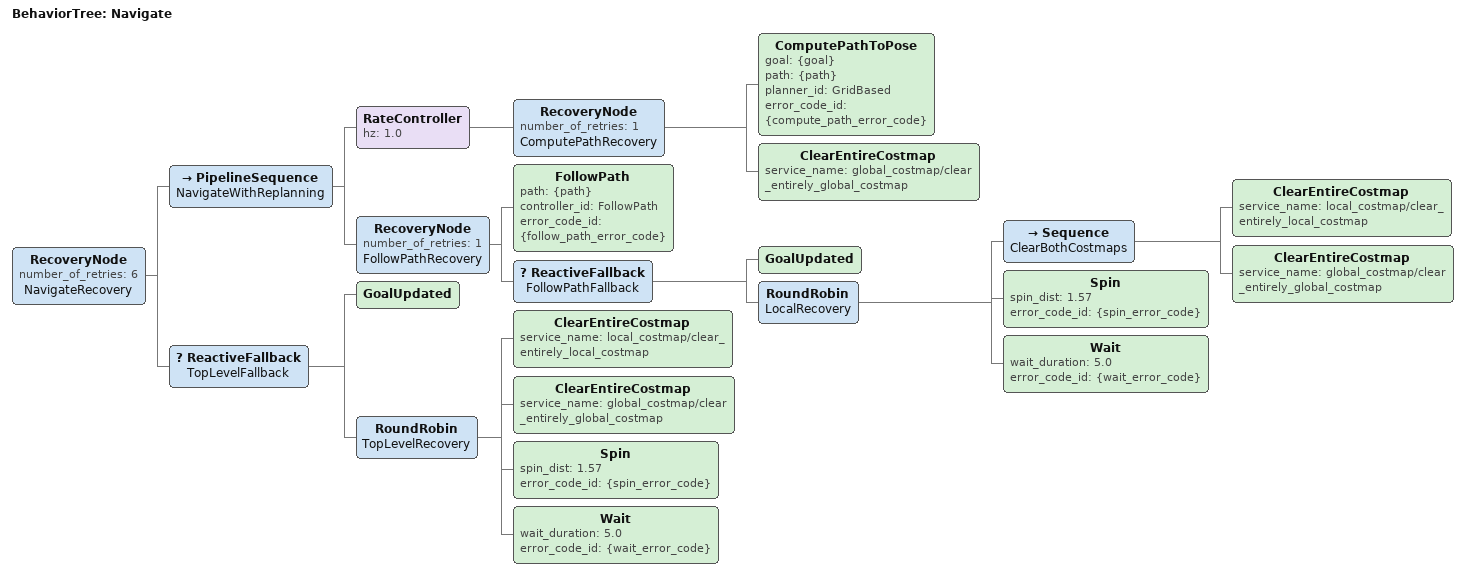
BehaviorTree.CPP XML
<root BTCPP_format="4" main_tree_to_execute="Navigate">

  <BehaviorTree ID="Navigate">

    <RecoveryNode number_of_retries="6" name="NavigateRecovery">

      <!-- Primary: Replan at 1 Hz, follow path -->
      <PipelineSequence name="NavigateWithReplanning">

        <RateController hz="1.0">
          <RecoveryNode number_of_retries="1" name="ComputePathRecovery">
            <ComputePathToPose
              goal="{goal}"
              path="{path}"
              planner_id="GridBased"
              error_code_id="{compute_path_error_code}"/>
            <ClearEntireCostmap
              service_name="global_costmap/clear_entirely_global_costmap"/>
          </RecoveryNode>
        </RateController>

        <RecoveryNode number_of_retries="1" name="FollowPathRecovery">
          <FollowPath
            path="{path}"
            controller_id="FollowPath"
            error_code_id="{follow_path_error_code}"/>
          <ReactiveFallback name="FollowPathFallback">
            <GoalUpdated/>
            <RoundRobin name="LocalRecovery">
              <Sequence name="ClearBothCostmaps">
                <ClearEntireCostmap
                  service_name="local_costmap/clear_entirely_local_costmap"/>
                <ClearEntireCostmap
                  service_name="global_costmap/clear_entirely_global_costmap"/>
              </Sequence>
              <Spin
                spin_dist="1.57"
                error_code_id="{spin_error_code}"/>
              <Wait
                wait_duration="5.0"
                error_code_id="{wait_error_code}"/>
            </RoundRobin>
          </ReactiveFallback>
        </RecoveryNode>

      </PipelineSequence>

      <!-- Top-level: last-resort recovery on total failure -->
      <ReactiveFallback name="TopLevelFallback">
        <GoalUpdated/>
        <RoundRobin name="TopLevelRecovery">
          <ClearEntireCostmap
            service_name="local_costmap/clear_entirely_local_costmap"/>
          <ClearEntireCostmap
            service_name="global_costmap/clear_entirely_global_costmap"/>
          <Spin
            spin_dist="1.57"
            error_code_id="{spin_error_code}"/>
          <Wait
            wait_duration="5.0"
            error_code_id="{wait_error_code}"/>
        </RoundRobin>
      </ReactiveFallback>

    </RecoveryNode>

  </BehaviorTree>

</root>
